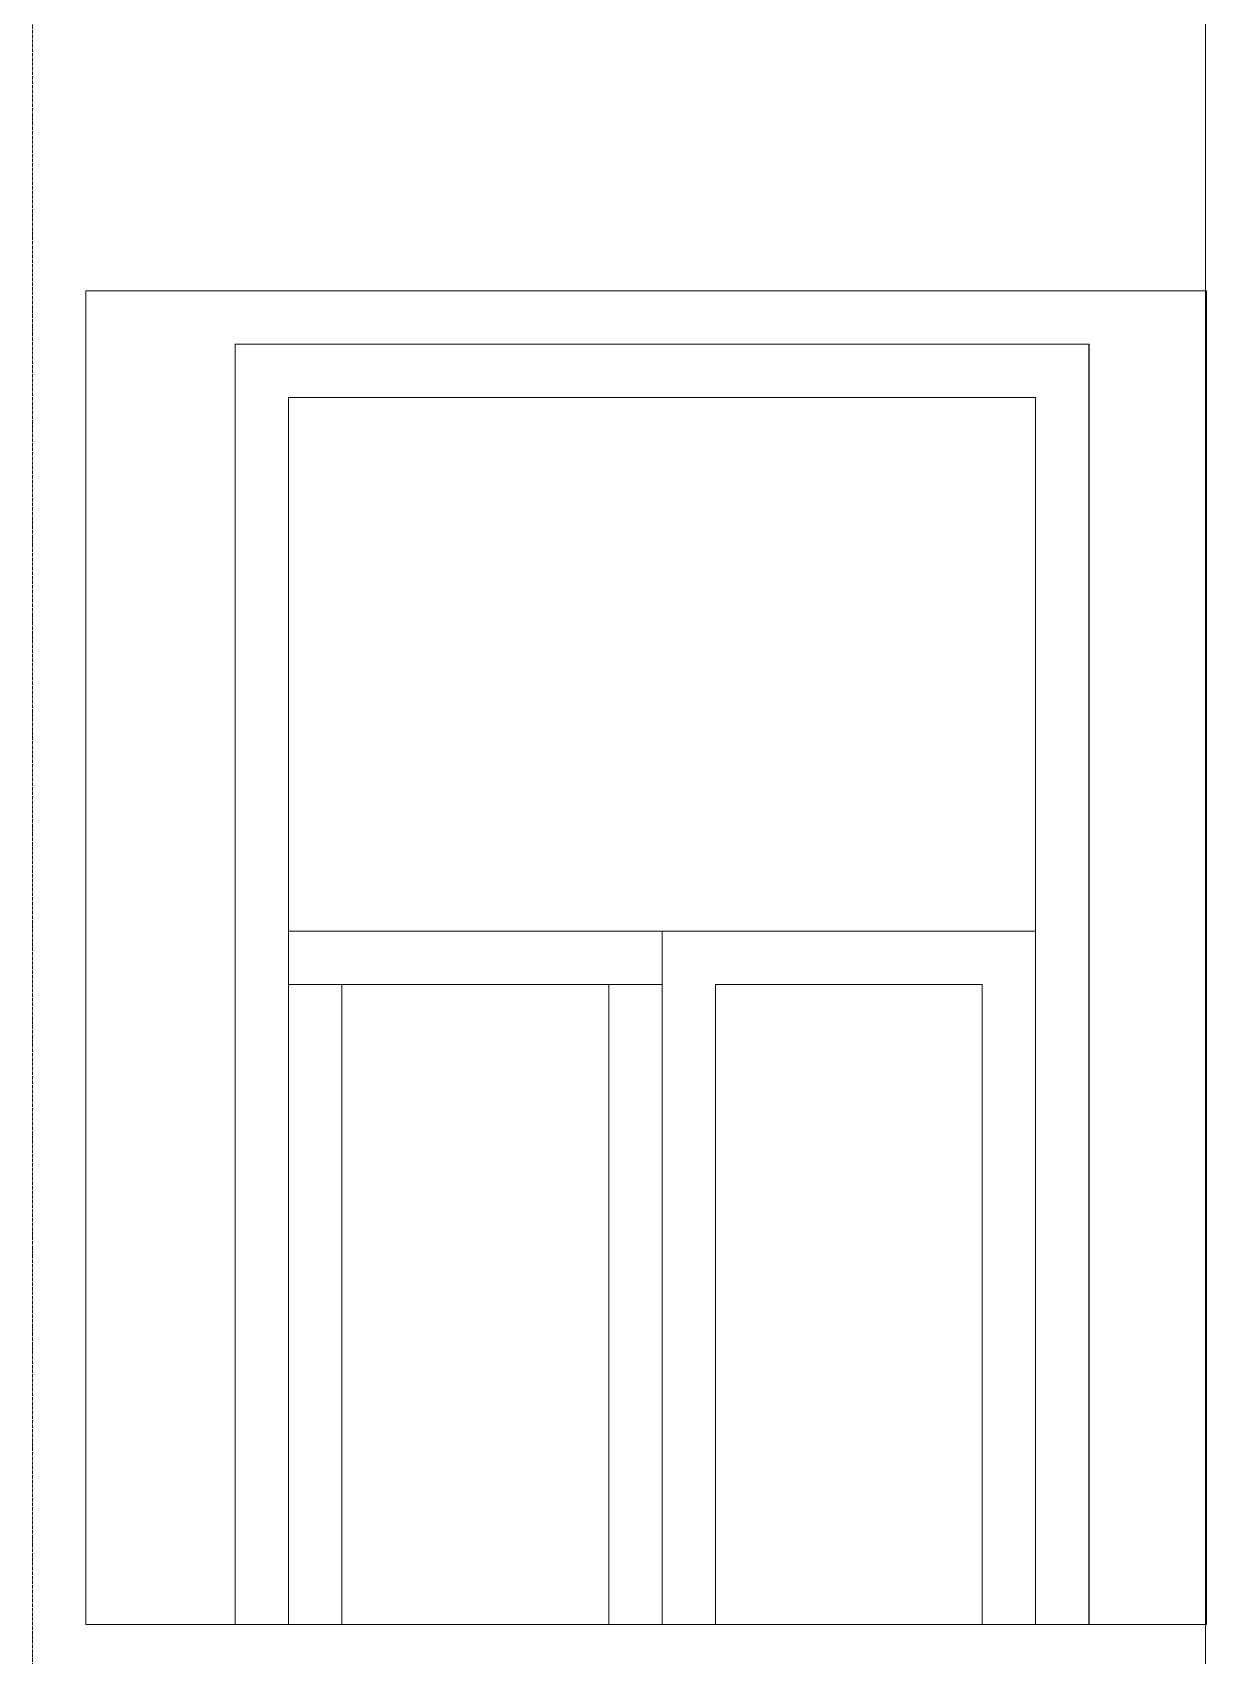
# Model space of a CAD drawing. Header units: millimetres. Extents: x -10599 to 108788, y -9455 to 93550.
# Drawn here: x 24701 to 25801, y 23271 to 24792 of the extents above; entities that cross this region are included whole.
import ezdxf

# ---------------------------------------------------------------- set-up
doc = ezdxf.new("R2010")
doc.units = ezdxf.units.MM
doc.linetypes.add('Grid Line', pattern=[4.2, 3, -0.6, 0, -0.6])
for name, color, linetype, lineweight in [('CUA', 31, 'Continuous', 9), ('NET-THAY', 2, 'Continuous', 9), ('TRUC', 225, 'Continuous', 5)]:
    doc.layers.add(name, color=color, linetype=linetype, lineweight=lineweight)

# ---------------------------------------------------------------- blocks, each defined once
blk = doc.blocks.new('X-PHONG NGU 1 - X-PHONG NGU 850-1366086-MẶT ĐỨNG 1-14')
at = {"layer": 'CUA'}
for p, q in [((10290.5, 21200), (9490.5, 21200)), ((9490.5, 20000), (9490.5, 21200)), ((10290.5, 21200), (10290.5, 20000)), ((9540.5, 21150), (9540.5, 20000)), ((9540.5, 21150), (10240.5, 21150)), ((10240.5, 20000), (10240.5, 21150)), ((9540.5, 20650), (9890.5, 20650)), ((9890.5, 20000), (9890.5, 20650)), ((10240.5, 20650), (9890.5, 20650)), ((10240.5, 20650), (10240.5, 20000)), ((9540.5, 20600), (9890.5, 20600)), ((9590.5, 20600), (9590.5, 20000)), ((9590.5, 20600), (9840.5, 20600)), ((9840.5, 20000), (9840.5, 20600)), ((9940.5, 20600), (10190.5, 20600)), ((9940.5, 20600), (9940.5, 20000)), ((10190.5, 20000), (10190.5, 20600))]:
    blk.add_line(p, q, dxfattribs=at)
blk = doc.blocks.new('A$C545A63CE')
at = {"layer": 'NET-THAY'}
for p, q in [((-81721.5, 2650), (-81721.5, 1400)), ((-81721.5, 2650), (-80671.3, 2650)), ((-80671.5, 1400), (-80671.5, 2650)), ((-81581.5, 2600), (-80781.5, 2600)), ((-81581.5, 1400), (-81581.5, 2600)), ((-80781.5, 2600), (-80781.5, 1400)), ((-80671.5, 1400), (-81721.5, 1400))]:
    blk.add_line(p, q, dxfattribs=at)
at = {"layer": 'CUA'}
blk.add_blockref('X-PHONG NGU 1 - X-PHONG NGU 850-1366086-MẶT ĐỨNG 1-14', (-91072.1, -18600), dxfattribs=at)

msp = doc.modelspace()

# ---------------------------------------------------------------- linework, layer by layer
at = {"layer": 'NET-THAY'}
msp.add_lwpolyline([(25799.8, 18600), (25800.5, 81250)], dxfattribs=at)
at = {"layer": 'TRUC', "linetype": 'Grid Line'}
msp.add_line((24700.5, -5171), (24700.5, 91838.4), dxfattribs=at)

# ---------------------------------------------------------------- block references
at = {"layer": 'NET-THAY'}
msp.add_blockref('A$C545A63CE', (106472.1, 21900), dxfattribs=at)

doc.saveas('drawing.dxf')
